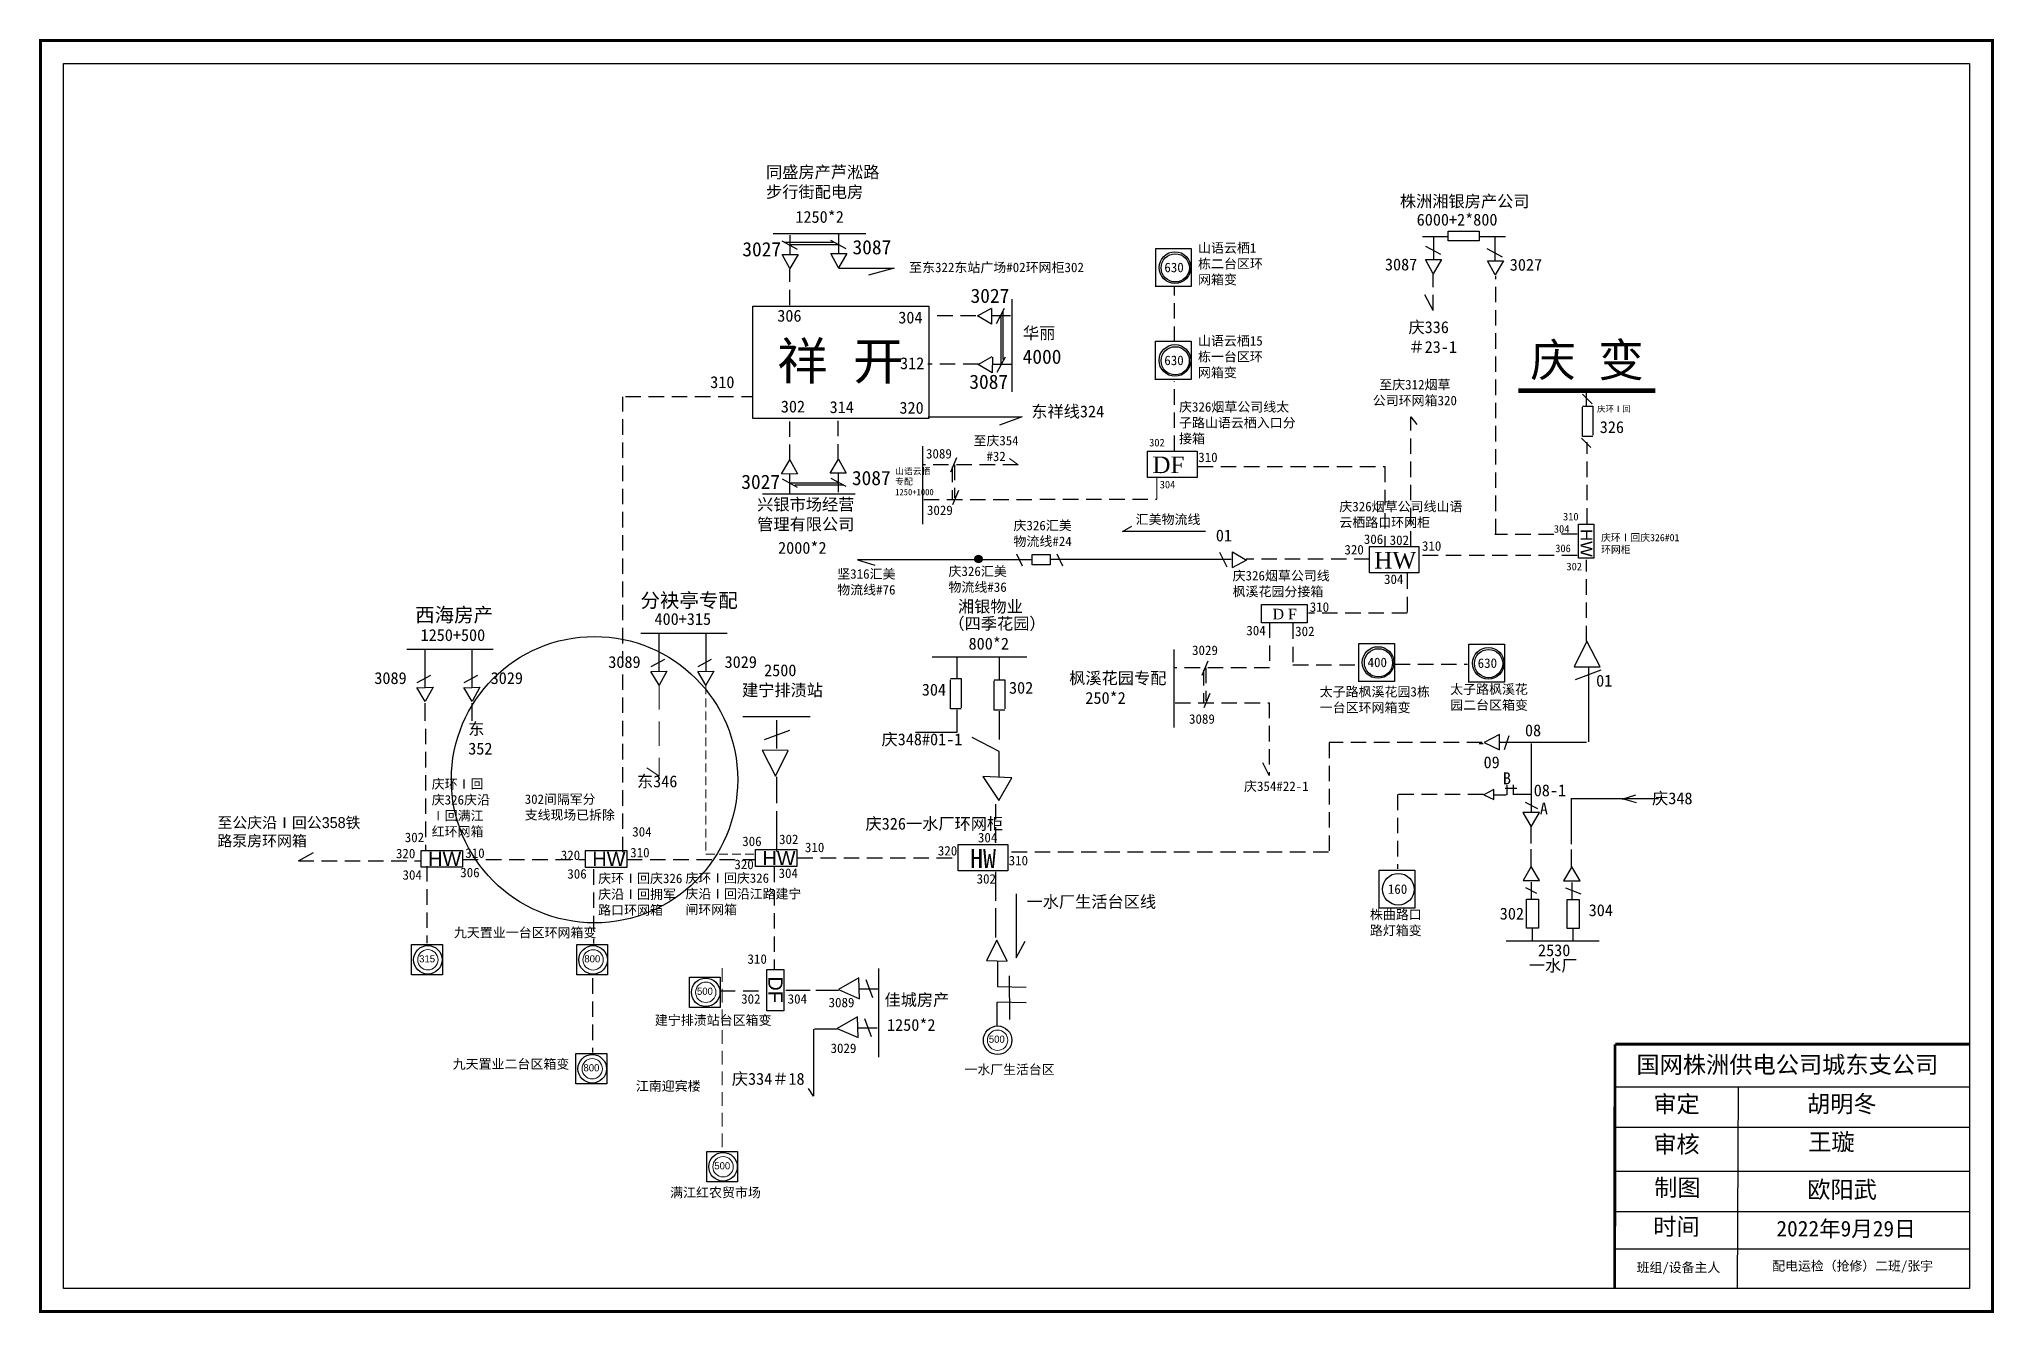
# Model space of a CAD drawing. Extents: x -277 to 344, y 0 to 405.
import ezdxf

# ---------------------------------------------------------------- set-up
doc = ezdxf.new("R2010")
doc.units = 0
doc.header["$LTSCALE"] = 0.774411
doc.linetypes.add('ACAD_ISO02W100', pattern=[15, 12, -3])
doc.linetypes.add('DASHED2', pattern=[9.525, 6.35, -3.175])
doc.layers.get('0').update_dxf_attribs({"linetype": 'CONTINUOUS'})
doc.layers.add('MiniCADLayer', color=7, linetype='CONTINUOUS', lineweight=20)
doc.styles.add('hztxt_txtstyle_0.00_0_0', font='simkai.ttf')
doc.styles.add('hztxt_txtstyle_1.50_0_0', font='', dxfattribs={"height": 1.5, "bigfont": 'hztxt.shx'})
doc.styles.add('KaiTi_txtstyle_3.00_0_0', font='simkai.ttf', dxfattribs={"height": 3})
doc.styles.add('KaiTi_txtstyle_4.53_0_0', font='simkai.ttf', dxfattribs={"height": 4.532875})
doc.styles.add('SimSun_txtstyle_2.00_0_0', font='', dxfattribs={"height": 2})
doc.styles.add('SimSun_txtstyle_2.42_0_0', font='', dxfattribs={"height": 2.417534})
doc.styles.add('SimSun_txtstyle_3.00_0_0', font='', dxfattribs={"height": 3})
doc.styles.add('SimSun_txtstyle_3.02_0_0', font='', dxfattribs={"height": 3.021917})
doc.styles.add('SimSun_txtstyle_3.78_0_0', font='', dxfattribs={"height": 3.777396})
doc.styles.add('SimSun_txtstyle_4.53_0_0', font='', dxfattribs={"height": 4.532875})
doc.styles.add('SimSun_txtstyle_5.41_0_0', font='', dxfattribs={"height": 5.414245})
doc.styles.add('SimSun_txtstyle_500.00_0_0500', font='simsun.ttc', dxfattribs={"height": 500})
doc.styles.get("Standard").update_dxf_attribs({"font": '', "height": 2.5})
doc.styles.add('字体', font='', dxfattribs={"height": 2.5})
doc.styles.add('宋体_txtstyle_3.00_0_0', font='SIMSUN.TTC', dxfattribs={"height": 3})
doc.styles.add('宋体_txtstyle_300.00_0_0300', font='SIMSUN.TTC', dxfattribs={"height": 300})
doc.styles.add('宋体_txtstyle_5.41_0_0', font='SIMSUN.TTC', dxfattribs={"height": 5.414245})
doc.styles.get('hztxt_txtstyle_1.50_0_0').set_extended_font_data('hztxt')
doc.styles.get('SimSun_txtstyle_2.00_0_0').set_extended_font_data('SimSun')
doc.styles.get('SimSun_txtstyle_2.42_0_0').set_extended_font_data('SimSun')
doc.styles.get('SimSun_txtstyle_3.00_0_0').set_extended_font_data('SimSun')
doc.styles.get('SimSun_txtstyle_3.02_0_0').set_extended_font_data('SimSun')
doc.styles.get('SimSun_txtstyle_3.78_0_0').set_extended_font_data('SimSun')
doc.styles.get('SimSun_txtstyle_4.53_0_0').set_extended_font_data('SimSun')
doc.styles.get('SimSun_txtstyle_5.41_0_0').set_extended_font_data('SimSun')
doc.styles.get('Standard').set_extended_font_data('SimSun')
doc.styles.get('字体').set_extended_font_data('SimSun')

msp = doc.modelspace()

# ---------------------------------------------------------------- hatches: boundary and pattern name
at = {"linetype": 'Continuous'}
h = msp.add_hatch(color=1, dxfattribs=at)
edge = h.paths.add_edge_path()
edge.add_arc((21.51, 239.47), 1.17, 0, 360)

# ---------------------------------------------------------------- linework, layer by layer
for p, q in [((-14.29, 342.88), (-43.81, 342.88)), ((-38.48, 342.41), (-38.48, 336.44)), ((-23.02, 342.66), (-23.02, 336.69)), ((170.85, 340.64), (170.85, 343.75)), ((170.89, 343.73), (180.78, 343.73)), ((180.78, 343.73), (180.78, 340.66)), ((-38.49, 331.87), (-40.95, 336.34)), ((-36.06, 337.9), (-40.88, 340.5)), ((-40.82, 336.36), (-35.84, 336.34)), ((-24.59, 340.08), (-40.19, 340.08)), ((-22.96, 339.4), (-38.57, 339.4)), ((-35.84, 336.34), (-38.49, 331.87)), ((-23.03, 332.12), (-25.49, 336.59)), ((-20.6, 338.15), (-25.42, 340.75)), ((-25.36, 336.61), (-20.38, 336.59)), ((-20.38, 336.59), (-23.03, 332.12)), ((170.85, 341.89), (162.76, 341.89)), ((168.59, 336.26), (163.77, 338.86)), ((166.27, 341.83), (166.27, 334.69)), ((180.78, 340.66), (170.89, 340.66)), ((189.17, 341.91), (181.08, 341.91)), ((188.15, 335.5), (183.34, 338.1)), ((185.75, 341.69), (185.75, 334.55)), ((-23, 331.99), (-5.44, 331.99)), ((-5.32, 331.99), (-13.49, 329.71)), ((166.12, 330.2), (163.65, 334.67)), ((163.79, 334.7), (168.77, 334.67)), ((168.77, 334.67), (166.12, 330.2)), ((185.88, 329.85), (183.41, 334.32)), ((183.55, 334.35), (188.53, 334.32)), ((188.53, 334.32), (185.88, 329.85)), ((166.1, 318.51), (163.52, 323.49)), ((21.2, 316.82), (25.67, 319.29)), ((25.7, 319.15), (25.67, 314.17)), ((27.23, 314.4), (29.84, 319.21)), ((29.41, 302.93), (29.41, 318.53)), ((32.22, 292.63), (32.22, 322.15)), ((25.67, 314.17), (21.2, 316.82)), ((31.74, 316.82), (25.77, 316.82)), ((28.74, 301.3), (28.74, 316.9)), ((21.45, 301.36), (25.92, 303.83)), ((25.92, 298.72), (21.45, 301.36)), ((25.95, 303.69), (25.92, 298.72)), ((31.99, 301.36), (26.02, 301.36)), ((27.48, 298.94), (30.09, 303.75)), ((216.64, 288.87), (213.65, 291.86)), ((5.47, 284.69), (34.99, 284.69)), ((28.3, 282.11), (35.48, 284.77)), ((159.05, 284.66), (160.96, 282.21)), ((216.31, 274.93), (213.32, 277.92)), ((-41.14, 266.52), (-38.49, 270.99)), ((-38.49, 270.99), (-36.02, 266.52)), ((-25.68, 266.77), (-23.03, 271.24)), ((-23.03, 271.24), (-20.57, 266.77)), ((-36.16, 266.49), (-41.14, 266.52)), ((-40.92, 264.96), (-36.1, 262.35)), ((-38.56, 263.7), (-22.95, 263.7)), ((-38.49, 260.45), (-38.49, 266.42)), ((-36.93, 263.02), (-21.32, 263.02)), ((-20.7, 266.74), (-25.68, 266.77)), ((-25.46, 265.21), (-20.64, 262.6)), ((-23.03, 260.7), (-23.03, 266.67)), ((-47.22, 260.22), (-17.71, 260.22)), ((67.37, 248.27), (70.31, 249.95)), ((93.74, 248.27), (67.37, 248.27)), ((38.43, 239.25), (-16.91, 239.25)), ((-16.91, 239.25), (-11.47, 237.52)), ((33.56, 241.16), (35.39, 237.34)), ((101.91, 239.3), (44.53, 239.3)), ((46.44, 241.16), (48.27, 237.34)), ((100.62, 236.84), (98.28, 241.53)), ((106.71, 239.13), (102.23, 236.68)), ((102.26, 241.8), (106.71, 239.13)), ((102.26, 236.74), (102.26, 241.8)), ((-85.89, 215.92), (-58.45, 215.92)), ((-80.05, 203.7), (-80.05, 215.59)), ((-65.14, 203.7), (-65.14, 215.59)), ((-160.29, 210.81), (-132.84, 210.81)), ((-154.45, 198.59), (-154.45, 210.48)), ((-139.54, 198.59), (-139.54, 210.48)), ((6.76, 208.39), (36.85, 208.39)), ((14.66, 208.39), (14.66, 201.25)), ((28.2, 200.87), (28.2, 208.39)), ((-80.06, 199.3), (-82.67, 203.69)), ((-82.61, 203.66), (-77.56, 203.85)), ((-77.56, 203.85), (-80.06, 199.3)), ((-65.15, 199.3), (-67.75, 203.69)), ((-67.7, 203.66), (-62.64, 203.85)), ((-62.64, 203.85), (-65.15, 199.3)), ((-154.46, 194.19), (-157.07, 198.58)), ((-157.01, 198.55), (-151.95, 198.74)), ((-151.95, 198.74), (-154.46, 194.19)), ((-154.45, 188.01), (-154.45, 193.63)), ((-139.55, 194.19), (-142.15, 198.58)), ((-142.1, 198.55), (-137.04, 198.74)), ((-137.04, 198.74), (-139.55, 194.19)), ((-139.54, 188.01), (-139.54, 193.63)), ((-31.98, 189.25), (-53.38, 189.25)), ((-42.68, 188.26), (-42.68, 179.24)), ((14.66, 191.48), (14.66, 184.33)), ((28.2, 182.08), (28.2, 191.1)), ((-38.57, 184.97), (-46.69, 181.93)), ((14.66, 184.33), (1.5, 184.33)), ((28.13, 178.24), (19.48, 182.75)), ((-47.33, 178.63), (-43.05, 170.45)), ((-39.06, 178.61), (-47.33, 178.63)), ((-43.05, 170.45), (-39.06, 178.61)), ((28.13, 170.34), (28.13, 178.24)), ((113.95, 170.6), (112, 174.64)), ((-42.68, 170.22), (-42.68, 161.87)), ((22.91, 170.26), (27.95, 162.7)), ((32.14, 169.84), (22.91, 170.26)), ((27.95, 162.7), (32.14, 169.84)), ((189.36, 164.4), (185.66, 164.4)), ((192.78, 166.47), (189, 166.47)), ((189.54, 167.64), (189.54, 164.49)), ((191.61, 167.64), (191.61, 164.49)), ((197.33, 164.62), (191.63, 164.62)), ((-42.68, 159.24), (-42.68, 146.46)), ((-194.76, 143.53), (-190.02, 146.09)), ((27.33, 118.21), (24.03, 111.74)), ((30.65, 111.61), (27.33, 118.21)), ((197.62, 121.87), (197.62, 118.07)), ((210.54, 121.75), (210.54, 117.95)), ((189.29, 118.07), (218.87, 118.07)), ((-16.56, 106.22), (-22.96, 102.53)), ((-16.31, 99.6), (-16.56, 106.22)), ((-14.36, 105.72), (-12.23, 99.97)), ((-10.32, 109.21), (-10.32, 81.03)), ((24.03, 111.74), (30.65, 111.61)), ((-39.79, 102.36), (-38.96, 102.36)), ((-38.96, 102.36), (-31.97, 102.36)), ((-30.17, 102.36), (-23.02, 102.36)), ((-22.96, 102.53), (-16.31, 99.6)), ((-16.48, 102.74), (-10.32, 102.74)), ((-16.98, 93.87), (-23.39, 90.19)), ((-16.74, 87.26), (-16.98, 93.87)), ((-14.78, 93.38), (-12.65, 87.63)), ((-30.94, 89.97), (-30.94, 68.61)), ((-30.59, 90.02), (-23.45, 90.02)), ((-23.39, 90.19), (-16.74, 87.26)), ((-16.91, 90.4), (-10.74, 90.4)), ((-30.94, 68.61), (-32.58, 71.04)), ((224.02, 71.62), (336.57, 71.62)), ((263.08, 71.6), (262.75, 7.46)), ((224.02, 58.8), (336.57, 58.8)), ((224.02, 44.81), (336.57, 44.81)), ((224.02, 31.99), (336.57, 31.99)), ((224.35, 20.14), (336.9, 20.14))]:
    msp.add_line(p, q, dxfattribs=at)
at = {"color": 0}
for p, q in [((77.87, 326.02), (77.87, 338.25)), ((77.87, 338.25), (89.16, 338.25)), ((89.16, 338.25), (89.16, 326.12)), ((89.16, 326.12), (77.87, 326.12)), ((77.85, 296.47), (77.85, 308.7)), ((77.85, 308.7), (89.14, 308.7)), ((89.14, 308.7), (89.14, 296.57)), ((89.14, 296.57), (77.85, 296.57)), ((142.5, 200.42), (142.5, 212.65)), ((142.5, 212.65), (153.79, 212.65)), ((153.79, 212.65), (153.79, 200.52)), ((177.51, 200.18), (177.51, 212.41)), ((177.51, 212.41), (188.81, 212.41)), ((188.81, 212.41), (188.81, 200.29)), ((153.79, 200.52), (142.5, 200.52)), ((188.81, 200.29), (177.51, 200.29)), ((148.94, 128.32), (148.94, 140.56)), ((148.94, 140.56), (160.24, 140.56)), ((160.24, 140.56), (160.24, 128.43)), ((160.24, 128.43), (148.94, 128.43))]:
    msp.add_line(p, q, dxfattribs=at)
at = {"linetype": 'DASHED2'}
for p, q in [((-38.52, 320.21), (-38.52, 331.73)), ((166.09, 318.55), (166.09, 330.07)), ((186.05, 247.35), (186.04, 329.56)), ((20.71, 316.83), (5.58, 316.83)), ((21.52, 301.39), (5.41, 301.39)), ((-90.77, 291.13), (-50.29, 291.13)), ((-38.47, 270.92), (-38.47, 283.75)), ((-23.1, 271.11), (-23.1, 283.99)), ((-82.57, 205.3), (-77.97, 207.82)), ((-67.66, 205.3), (-63.06, 207.82)), ((-156.97, 200.2), (-152.37, 202.71)), ((-142.05, 200.2), (-137.46, 202.71)), ((-194.76, 143.53), (-156, 143.53)), ((-142.52, 143.94), (-103.76, 143.94)), ((-90.31, 143.91), (-49.52, 143.91)), ((-36.07, 144.39), (15.03, 144.39)), ((-60.74, 102.16), (-46.06, 102.16))]:
    msp.add_line(p, q, dxfattribs=at)
at = {"color": 0, "linetype": 'DASHED2'}
for p, q in [((83.84, 308.54), (83.84, 326.26)), ((83.81, 273.78), (83.81, 295.99)), ((-91.62, 146.24), (-91.62, 291.05)), ((159.05, 243.41), (159.05, 284.66)), ((215.14, 250.77), (215.14, 276.6)), ((34.16, 269.42), (3.95, 269.42)), ((14.53, 271.6), (12.55, 266.89)), ((13.14, 268.78), (13.14, 258.25)), ((13.92, 269.47), (13.92, 258.94)), ((91.19, 268.84), (150.74, 268.84)), ((150.74, 268.84), (150.74, 243.57)), ((15.13, 261.25), (13.15, 256.54)), ((4.1, 258.36), (78.26, 258.54)), ((211.89, 247.34), (185.78, 247.24)), ((145.94, 239.41), (106.63, 239.41)), ((211.94, 240.57), (161.9, 240.57)), ((214.91, 213.35), (214.91, 239.18)), ((157.85, 234.86), (157.85, 222.26)), ((114.1, 219.34), (114.1, 204.84)), ((121.54, 218.96), (121.54, 205.81)), ((157.85, 222.26), (126.49, 222.26)), ((94.46, 207.01), (92.49, 202.3)), ((121.54, 205.81), (142.48, 205.81)), ((153.89, 205.99), (177.04, 205.99)), ((114.1, 204.84), (83.88, 204.84)), ((93.08, 204.2), (93.08, 193.67)), ((93.85, 204.89), (93.85, 194.36)), ((84.03, 193.77), (113.95, 193.77)), ((95.06, 196.66), (93.09, 191.95)), ((113.95, 193.77), (113.95, 170.6)), ((181.72, 181.09), (133.07, 181.09)), ((133.07, 181.09), (133.07, 146.12)), ((27.03, 149.22), (27.03, 163.79)), ((182.11, 164.55), (154.79, 164.55)), ((154.79, 164.55), (154.79, 140.95)), ((132.86, 146.19), (30.57, 146.19)), ((-100.94, 140.78), (-100.94, 117.18)), ((-101.22, 106.14), (-101.22, 82.53))]:
    msp.add_line(p, q, dxfattribs=at)
at = {"linetype": 'ACAD_ISO02W100'}
msp.add_line((214.92, 288.12), (214.92, 292.79), dxfattribs=at)
at = {"color": 0, "linetype": 'ByBlock'}
for p, q in [((3.72, 275.32), (3.72, 250.5)), ((83.65, 210.73), (83.65, 185.91))]:
    msp.add_line(p, q, dxfattribs=at)
at = {"color": 7, "linetype": 'Continuous', "lineweight": 0, "ltscale": 1.486582}
for p, q in [((34.16, 269.42), (31.58, 269.42)), ((78.26, 258.54), (78.26, 265.4))]:
    msp.add_line(p, q, dxfattribs=at)
at = {"color": 12, "linetype": 'Continuous', "lineweight": 0, "ltscale": 1.486582, "true_color": 0xc00000}
msp.add_line((78.26, 258.54), (78.26, 258.54), dxfattribs=at)
at = {"color": 0, "linetype": 'Continuous'}
for p, q in [((214.99, 213.3), (211, 205.14)), ((219.27, 205.13), (214.99, 213.3)), ((211, 205.14), (219.27, 205.13)), ((211.4, 201.14), (219.52, 204.18)), ((215.66, 181.32), (215.63, 204.98)), ((182.01, 180.72), (180.76, 180.72)), ((187.26, 183.66), (182.38, 181.11)), ((182.38, 181.11), (187.25, 178.73)), ((187.25, 178.73), (187.26, 183.66)), ((187.27, 181.18), (214.87, 181.18)), ((190.21, 183.24), (188.74, 178.83)), ((197.29, 180.76), (197.29, 158.98)), ((185.45, 166.2), (182.25, 164.52)), ((182.25, 164.52), (185.44, 162.96)), ((185.44, 162.96), (185.45, 166.2)), ((195.4, 162.14), (199.27, 160.14)), ((210.04, 163.46), (210.04, 148.82)), ((210.06, 163.26), (237.81, 163.26)), ((226.19, 163.14), (230.57, 164.51)), ((226.19, 163.26), (230.7, 162.01)), ((197.13, 154.28), (197.13, 148.95)), ((197.13, 147.17), (197.13, 141.58)), ((210.04, 147.04), (210.04, 141.45)), ((195.52, 135.02), (199.02, 133.15)), ((197.38, 131.42), (197.38, 136.75)), ((208.19, 134.9), (213.06, 133.02)), ((210.29, 131.29), (210.29, 136.63))]:
    msp.add_line(p, q, dxfattribs=at)
at = {"color": 7, "linetype": 'DASHED2'}
for p, q in [((-154.32, 185.47), (-154.32, 146.82)), ((-153.94, 141.83), (-153.94, 117.3)), ((-43.45, 141.58), (-43.45, 108.67))]:
    msp.add_line(p, q, dxfattribs=at)
at = {"linetype": 'ACAD_ISO02W100', "lineweight": -3}
msp.add_line((26.93, 140.03), (26.93, 118.02), dxfattribs=at)
at = {"linetype": 'Continuous', "lineweight": -3}
for p, q in [((33.48, 132.94), (33.48, 112.64)), ((33.48, 112.64), (36.32, 117.9)), ((27.52, 111.49), (27.52, 103.51)), ((31.26, 106.91), (31.43, 92.99)), ((27.52, 103.51), (36.69, 103.34)), ((27.39, 98.51), (27.39, 91.16)), ((27.52, 98.59), (36.69, 98.42))]:
    msp.add_line(p, q, dxfattribs=at)
at = {"linetype": 'Continuous', "const_width": 0.902}
msp.add_lwpolyline([(-276.79, 404.36), (344, 404.36), (344, 0.16), (-276.79, 0.16)], close=True, dxfattribs=at)
at = {"linetype": 'Continuous'}
for points in [[(-269.49, 397.06), (336.7, 397.06), (336.7, 7.46), (-269.49, 7.46)], [(-50.29, 319.84), (5.68, 319.84), (5.68, 284.2), (-50.29, 284.2)], [(38.56, 240.94), (44.27, 240.94), (44.27, 237.59), (38.56, 237.59)], [(111.53, 225.01), (126, 225.01), (126, 219.15), (111.53, 219.15)], [(-155.71, 146.82), (-142.55, 146.82), (-142.55, 141.45), (-155.71, 141.45)], [(-103.49, 146.78), (-90.33, 146.78), (-90.33, 141.41), (-103.49, 141.41)], [(-49.4, 147.04), (-36.24, 147.04), (-36.24, 141.67), (-49.4, 141.67)], [(-158.76, 116.85), (-148.98, 116.85), (-148.98, 107.22), (-158.76, 107.22)], [(-106.21, 116.84), (-96.44, 116.84), (-96.44, 107.21), (-106.21, 107.21)], [(-70.39, 106.52), (-60.62, 106.52), (-60.62, 96.88), (-70.39, 96.88)], [(-40.39, 108.93), (-40.39, 95.77), (-45.76, 95.77), (-45.76, 108.93)], [(-106.49, 82.2), (-96.72, 82.2), (-96.72, 72.56), (-106.49, 72.56)], [(-64.88, 51.03), (-55.11, 51.03), (-55.11, 41.4), (-64.88, 41.4)]]:
    msp.add_lwpolyline(points, close=True, dxfattribs=at)
for points, const_width in [([(236.75, 293.02), (193.2, 292.99)], 1.51), ([(223.95, 85.16), (223.84, 7.46)], 0.902), ([(224.02, 85.16), (336.57, 85.16)], 0.902)]:
    msp.add_lwpolyline(points, dxfattribs=dict(at, const_width=const_width))
at = {"linetype": 'ACAD_ISO02W100'}
for points in [[(216.93, 278.46), (213.59, 278.46), (213.59, 288.12), (216.93, 288.12)], [(15.96, 191.78), (12.62, 191.78), (12.62, 201.45), (15.96, 201.45)], [(29.88, 191.41), (26.54, 191.41), (26.54, 201.08), (29.88, 201.08)]]:
    msp.add_lwpolyline(points, close=True, dxfattribs=at)
at = {"color": 0}
for points in [[(75.27, 273.79), (91.02, 273.79), (91.02, 265.4), (75.27, 265.4)], [(145.83, 243.45), (161.59, 243.45), (161.59, 235.07), (145.83, 235.07)], [(197.29, 154.27), (199.91, 158.8), (194.67, 158.8)], [(15.06, 148.71), (30.81, 148.71), (30.81, 140.33), (15.06, 140.33)], [(197.31, 141.73), (194.69, 137.19), (199.92, 137.19)], [(210.22, 141.6), (207.6, 137.07), (212.84, 137.07)]]:
    msp.add_lwpolyline(points, close=True, dxfattribs=at)
at = {"color": 7, "linetype": 'Continuous', "lineweight": 0, "ltscale": 1.486582}
msp.add_lwpolyline([(34.16, 269.42), (31.43, 271.47)], dxfattribs=at)
at = {"color": 7, "linetype": 'Continuous'}
msp.add_lwpolyline([(217.22, 239.72), (212.38, 239.72), (212.38, 250.55), (217.22, 250.55)], close=True, dxfattribs=at)
at = {"color": 7, "linetype": 'DASHED2', "lineweight": 0, "ltscale": 1.561332}
msp.add_lwpolyline([(-80.06, 199.3), (-80.06, 170.46), (-84.01, 173.11)], dxfattribs=at)
at = {"color": 7, "linetype": 'DASHED2', "lineweight": 0, "ltscale": 0.562079}
msp.add_lwpolyline([(-65.15, 199.3), (-65.15, 145.64), (-49.4, 145.64)], dxfattribs=at)
at = {"color": 0, "linetype": 'Continuous'}
for points in [[(195.81, 122.06), (195.81, 131.34), (199.62, 131.34), (199.62, 122.06)], [(208.72, 121.94), (208.72, 131.21), (212.54, 131.21), (212.54, 121.94)]]:
    msp.add_lwpolyline(points, close=True, dxfattribs=at)
at = {"color": 0}
for centre, radius in [((84, 332.16), 5.03), ((84.1, 332.06), 4.49), ((83.97, 302.61), 5.03), ((84.08, 302.51), 4.49), ((148.62, 206.56), 5.03), ((148.73, 206.46), 4.49), ((183.64, 206.32), 5.03), ((183.75, 206.22), 4.49), ((155.07, 134.46), 5.03)]:
    msp.add_circle(centre, radius, dxfattribs=at)
at = {"color": 1, "linetype": 'Continuous'}
msp.add_circle((21.51, 239.47), 1.17, dxfattribs=at)
at = {"color": 1, "linetype": 'Continuous', "lineweight": -3}
msp.add_circle((-100.59, 169.29), 45.54, dxfattribs=at)
for centre in [(-153.6, 112.01), (-101.05, 111.99), (-65.23, 101.67), (27.59, 86.43), (-101.33, 77.35), (-59.72, 46.19)]:
    msp.add_circle(centre, 4.53)
at = {"layer": 'MiniCADLayer', "color": 7, "linetype": 'DASHED2', "ltscale": 0.890519}
msp.add_line((-59.99, 109.35), (-59.99, 51.03), dxfattribs=at)
at = {"layer": 'MiniCADLayer', "color": 7, "linetype": 'ByBlock', "ltscale": 1.211541}
for centre in [(-153.6, 112.01), (-101.05, 111.99), (-65.23, 101.67), (27.59, 86.43), (-101.33, 77.35), (-59.72, 46.19)]:
    msp.add_circle(centre, 3.24, dxfattribs=at)

# ---------------------------------------------------------------- texts
at = {"color": 0, "style": 'hztxt_txtstyle_0.00_0_0'}
msp.add_text('至东322东站广场#02环网柜302', height=3.0219, dxfattribs=at).set_placement((-0.55, 330.7))
at = {"linetype": 'Continuous'}
for s, p in [('306', (-42.48, 314.95)), ('304', (-4, 314.38)), ('312', (-3.43, 299.84)), ('310', (-63.8, 293.83)), ('302', (-41.34, 286.07)), ('314', (-25.83, 285.88)), ('320', (-3.62, 285.68)), ('01', (97, 245.07))]:
    msp.add_text(s, height=3.777, dxfattribs=at).set_placement(p)
at = {"linetype": 'Continuous', "style": '字体'}
msp.add_text('祥 开', height=11.794, dxfattribs=at).set_placement((-42.52, 296.57))
for s, p in [('800*2', (18.37, 210.67)), ('2500', (-46.66, 202.19))]:
    msp.add_text(s, height=3.777).set_placement(p)
at = {"color": 7, "attachment_point": 1}
for s, insert, char_height, width, style in [('同盛房产芦淞路\\P步行街配电房', (-46.05, 364.41), 3.777, 45.4179, '字体'), ('1250*2', (-36.72, 350.16), 3.777, 31.622, '字体'), ('华丽', (35.65, 313.24), 3.777, 31.622, '字体'), ('东祥线324', (38.31, 288.29), 3.777, 31.622, '字体'), ('庆326烟草公司线太子路山语云栖入口分接箱', (85.3, 289.36), 3.0219, 38.9356, 'SimSun_txtstyle_3.02_0_0'), ('{\\fKaiTi_GB2312|b0|i0|c134|p49;304}', (79.17, 264.35), 2.4175, 22.5621, 'SimSun_txtstyle_2.42_0_0'), ('兴银市场经营管理有限公司', (-48.87, 258.71), 3.7774, 31.622, '字体'), ('2000*2', (-42.22, 244.92), 3.777, 31.622, '字体'), ('湘银物业', (15, 226.26), 3.777, 21.3784, '字体'), ('（四季花园）', (11.95, 220.82), 3.777, 40.2326, '字体'), ('304', (3.49, 199.81), 3.777, 59.3951, '字体'), ('302', (31.22, 200.41), 3.777, 59.3951, '字体'), ('佳城房产', (-8.37, 101.16), 3.777, 59.3951, '字体'), ('1250*2', (-7.57, 93.18), 3.777, 59.3951, '字体'), ('一水厂生活台区', (17.08, 78.63), 3, 59.3951, '字体')]:
    msp.add_mtext(s, dxfattribs=dict(at, insert=insert, char_height=char_height, width=width, style=style))
at = {"linetype": 'Continuous', "attachment_point": 1}
for s, insert, char_height, width, style in [('株洲湘银房产公司', (155.54, 355.13), 3.777, 81.88, '字体'), ('6000+2*800', (160.88, 349.28), 3.777, 81.88, '字体'), ('庆336＃23-1', (158.26, 315.09), 3.777, 16.7466, '字体'), ('庆 变', (197.02, 308.05), 10.577, 41.5446, '字体'), ('庆环Ⅰ回', (218.25, 288.16), 1.912, 11.0373, '字体'), ('西海房产', (-157.62, 223.97), 4.533, 40.7418, '字体'), ('分袂亭专配', (-85.96, 228.58), 4.533, 40.7418, 'SimSun_txtstyle_4.53_0_0'), ('400+315', (-81.52, 222.28), 3.777, 12.0061, 'SimSun_txtstyle_3.78_0_0'), ('庆348', (235.74, 165.25), 3.777, 34.2681, '字体'), ('{\\fSimSun|b0|i0|c134|p2;\\H0.6667x;302}', (-160.95, 152.45), 4.5329, 43.8258, 'hztxt_txtstyle_0.00_0_0'), ('{\\fSimSun|b0|i0|c134|p2;\\H0.6667x;304}', (-88.6, 154.24), 4.5329, 43.8258, 'hztxt_txtstyle_0.00_0_0'), ('{\\fSimSun|b0|i0|c134|p2;\\H0.6667x;306}', (-53.62, 151.2), 4.5329, 43.8258, 'KaiTi_txtstyle_4.53_0_0'), ('{\\fSimSun|b0|i0|c134|p2;\\H0.6667x;302}', (-41.91, 151.83), 4.5329, 43.8258, 'hztxt_txtstyle_0.00_0_0'), ('{\\fSimSun|b0|i0|c134|p2;\\H0.6667x;310}', (-33.68, 149.27), 4.5329, 43.8258, 'hztxt_txtstyle_0.00_0_0'), ('{\\fSimSun|b0|i0|c134|p2;\\H0.6667x;320}', (-163.75, 147.32), 4.5329, 43.8258, 'hztxt_txtstyle_0.00_0_0'), ('{\\fArial|b0|i0|c0|p32;HW}', (-153.51, 146.42), 4.5329, 43.8258, 'hztxt_txtstyle_0.00_0_0'), ('{\\fSimSun|b0|i0|c134|p2;\\H0.6667x;310}', (-141.7, 147.45), 4.5329, 43.8258, 'hztxt_txtstyle_0.00_0_0'), ('{\\fSimSun|b0|i0|c134|p2;\\H0.6667x;320}', (-111.33, 146.77), 4.5329, 43.8258, 'hztxt_txtstyle_0.00_0_0'), ('{\\fArial|b0|i0|c0|p32;HW}', (-101.29, 146.39), 4.5329, 43.8258, 'hztxt_txtstyle_0.00_0_0'), ('{\\fSimSun|b0|i0|c134|p2;\\H0.6667x;310}', (-89.25, 147.61), 4.5329, 43.8258, 'hztxt_txtstyle_0.00_0_0'), ('{\\fSimSun|b0|i0|c134|p2;\\H0.6667x;320}', (-56.12, 143.86), 4.5329, 43.8258, 'hztxt_txtstyle_0.00_0_0'), ('{\\fArial|b0|i0|c0|p32;HW}', (-47.2, 146.64), 4.5329, 43.8258, 'hztxt_txtstyle_0.00_0_0'), ('{\\fSimSun|b0|i0|c134|p2;\\H0.6667x;304}', (-161.66, 140.51), 4.5329, 43.8258, 'hztxt_txtstyle_0.00_0_0'), ('{\\fSimSun|b0|i0|c134|p2;\\H0.6667x;306}', (-143.3, 141.29), 4.5329, 43.8258, 'hztxt_txtstyle_0.00_0_0'), ('{\\fSimSun|b0|i0|c134|p2;\\H0.6667x;306}', (-109.25, 140.84), 4.5329, 43.8258, 'hztxt_txtstyle_0.00_0_0'), ('{\\fSimSun|b0|i0|c134|p2;\\H0.6667x;304}', (-42.06, 141.05), 4.5329, 43.8258, 'hztxt_txtstyle_0.00_0_0'), ('九天置业一台区环网箱变', (-145.32, 122.17), 3.0219, 46.505, '字体'), ('315', (-156.37, 113.46), 2.266, 12.0092, 'hztxt_txtstyle_1.50_0_0'), ('800', (-103.83, 113.45), 2.266, 12.0092, 'hztxt_txtstyle_1.50_0_0'), ('{\\fSimSun|b0|i0|c134|p2;\\H0.6667x;310}', (-51.94, 113.76), 4.5329, 43.8258, 'hztxt_txtstyle_0.00_0_0'), ('一水厂', (196.57, 112.08), 3.777, 34.2681, '字体'), ('2530', (199.47, 116.93), 3.777, 34.2681, '字体'), ('500', (-68.01, 103.13), 2.266, 12.0092, 'hztxt_txtstyle_1.50_0_0'), ('{\\fSimSun|b0|i0|c134|p2;\\H0.6667x;302}', (-53.96, 101.07), 4.5329, 43.8258, 'hztxt_txtstyle_0.00_0_0'), ('{\\fSimSun|b0|i0|c134|p2;\\H0.6667x;304}', (-39.17, 101.07), 4.5329, 43.8258, 'hztxt_txtstyle_0.00_0_0'), ('{\\fSimSun|b0|i0|c134|p2;\\H0.6667x;3089}', (-26.16, 99.95), 4.5329, 43.8258, 'hztxt_txtstyle_0.00_0_0'), ('建宁排渍站台区箱变', (-81.4, 94.33), 3.022, 46.505, '字体'), ('500', (24.81, 87.89), 2.266, 12.0092, 'hztxt_txtstyle_1.50_0_0'), ('九天置业二台区箱变', (-145.71, 80.38), 3.022, 46.505, '字体'), ('{\\fSimSun|b0|i0|c134|p2;\\H0.6667x;3029}', (-25.53, 85.39), 4.5329, 43.8258, 'hztxt_txtstyle_0.00_0_0'), ('国网株洲供电公司城东支公司', (230.76, 81.38), 5.4142, 148.0217, '宋体_txtstyle_5.41_0_0'), ('800', (-104.11, 78.81), 2.266, 12.0092, 'hztxt_txtstyle_1.50_0_0'), ('江南迎宾楼', (-87.46, 73.39), 3.022, 46.505, '字体'), ('审定', (236.11, 68.81), 5.414, 42.3421, '字体'), ('胡明冬', (285, 68.9), 5.414, 42.3421, 'SimSun_txtstyle_5.41_0_0'), ('审核', (236.11, 56.06), 5.414, 42.3421, '字体'), ('王璇', (285.39, 56.8), 5.414, 59.654, '字体'), ('500', (-62.5, 47.64), 2.266, 12.0092, 'hztxt_txtstyle_1.50_0_0'), ('满江红农贸市场', (-76.56, 39.51), 3.022, 46.505, '字体'), ('制图', (236.4, 42.3), 5.414, 42.3421, '字体'), ('欧阳武', (285.08, 41.65), 5.414, 42.3421, 'SimSun_txtstyle_5.41_0_0'), ('时间', (236.11, 29.88), 5.414, 42.3421, '字体')]:
    msp.add_mtext(s, dxfattribs=dict(at, insert=insert, char_height=char_height, width=width, style=style))
for s, insert, char_height, width in [('3027', (-53.59, 340.26), 4.533, 10.2541), ('3087', (-18.55, 340.9), 4.533, 10.2541), ('3087', (150.78, 335.03), 3.777, 14.8062), ('3027', (190.49, 334.93), 3.777, 14.8062), ('3027', (18.99, 325.45), 4.533, 10.2541), ('4000', (35.56, 306.08), 4.533, 10.2541), ('3087', (18.6, 298.11), 4.533, 10.2541), ('326', (219.1, 283.31), 3.777, 8.5451), ('3087', (-18.74, 267.5), 4.533, 10.2541), ('3027', (-53.92, 266.28), 4.533, 10.2541), ('1250+500', (-155.92, 217.17), 3.777, 12.0061), ('3089', (-96.22, 208.6), 3.777, 12.0061), ('3029', (-59.23, 208.6), 3.777, 12.0061), ('3089', (-170.62, 203.49), 3.777, 12.0061), ('3029', (-133.63, 203.49), 3.777, 12.0061), ('东352', (-140.76, 187.36), 3.777, 12.0061)]:
    msp.add_mtext(s, dxfattribs=dict(at, insert=insert, char_height=char_height, width=width))
at = {"color": 0, "attachment_point": 1}
for s, insert, char_height, width, style in [('{\\fSimSun|b0|i0|c134|p32;山语云栖1栋二台区环网箱变}', (91.34, 339.92), 3.0219, 22.4774, 'hztxt_txtstyle_0.00_0_0'), ('630', (80.63, 333.71), 3.022, 6.5124, 'hztxt_txtstyle_0.00_0_0'), ('{\\fSimSun|b0|i0|c134|p32;山语云栖15栋一台区环网箱变}', (91.32, 310.37), 3.0219, 22.4774, 'hztxt_txtstyle_0.00_0_0'), ('630', (80.61, 304.16), 3.022, 6.5124, 'hztxt_txtstyle_0.00_0_0'), ('{\\fTimes New Roman|b0|i0|c186|p18;DF}', (76.82, 272.07), 5.2884, 41.8971, '字体'), ('310', (91.4, 273.32), 3.022, 41.8971, '字体'), ('庆326烟草公司线山语云栖路口环网柜', (136.28, 257.68), 3.0219, 39.1591, '字体'), ('320', (137.89, 243.95), 3.022, 41.8971, '字体'), ('306', (144.07, 247.28), 3.022, 41.8971, '字体'), ('302', (152.28, 246.98), 3.022, 41.8971, '字体'), ('310', (162.55, 245.12), 3.022, 41.8971, '字体'), ('{\\C256;庆环Ⅰ回}庆326#01环网柜', (219.53, 247.42), 2.284, 25.3326, '字体'), ('{\\fTimes New Roman|b0|i0|c186|p18;HW}', (147.39, 241.73), 5.2884, 41.8971, '字体'), ('庆326烟草公司线枫溪花园分接箱', (102.33, 235.68), 3.0219, 34.4497, '字体'), ('304', (150.49, 234.54), 3.022, 41.8971, '字体'), ('310', (126.86, 225.71), 3.022, 41.8971, '字体'), ('304', (106.7, 218.24), 3.022, 41.8971, '字体'), ('{\\fTimes New Roman|b0|i0|c186|p18;D F}', (115.04, 223.64), 3.346, 26.5087, '字体'), ('302', (122.23, 217.98), 3.022, 41.8971, '字体'), ('400', (145.26, 208.11), 3.022, 6.5124, 'hztxt_txtstyle_0.00_0_0'), ('630', (180.28, 207.87), 3.022, 6.5124, 'hztxt_txtstyle_0.00_0_0'), ('太子路枫溪花园3栋\\P一台区环网箱变', (130.03, 198.77), 3.022, 36.952, '字体'), ('太子路枫溪花园二台区箱变', (171.53, 199.58), 3.0219, 27.0998, '字体'), ('庆354#22-1', (105.96, 168.71), 3.022, 36.952, '字体'), ('庆326一水厂环网柜', (-14.41, 157.18), 3.777, 41.8971, '字体'), ('304', (21.34, 152.37), 3.022, 41.8971, '字体'), ('320', (8.6, 148.2), 3.022, 41.8971, '字体'), ('{\\fFangSong_GB2312|b0|i0|c134|p49;HW}', (18.85, 147.26), 6.0438, 41.8971, '字体'), ('310', (31.11, 145.09), 3.022, 41.8971, '字体'), ('302', (20.92, 139.27), 3.022, 41.8971, '字体'), ('一水厂生活台区线', (36.79, 132.37), 3.777, 46.4224, '字体'), ('160', (151.71, 136.01), 3.022, 6.5124, 'hztxt_txtstyle_0.00_0_0'), ('株曲路口路灯箱变', (145.98, 127.9), 3.022, 20.1725, '字体'), ('庆334＃18', (-56.93, 76.04), 3.777, 59.3951, '字体')]:
    msp.add_mtext(s, dxfattribs=dict(at, insert=insert, char_height=char_height, width=width, style=style))
at = {"color": 0, "linetype": 'Continuous', "attachment_point": 5, "style": '字体'}
for s, insert, char_height, width in [('至庆312烟草\\P公司环网箱320', (160.29, 292.24), 3.022, 34.8798), ('庆326汇美物流线#24', (41.91, 247.45), 3.0219, 21.6956), ('汇美物流线', (81.81, 251.92), 3.022, 55.0422)]:
    msp.add_mtext(s, dxfattribs=dict(at, insert=insert, char_height=char_height, width=width))
at = {"char_height": 3.022, "width": 22.5878, "attachment_point": 1}
for s, insert in [('3089', (4.82, 274.47)), ('3029', (5.12, 256.48)), ('3029', (89.44, 211.96)), ('3089', (88.47, 190.1))]:
    msp.add_mtext(s, dxfattribs=dict(at, insert=insert))
at = {"color": 7, "linetype": 'Continuous', "insert": (27.12, 274.59), "char_height": 3, "width": 34.8798, "attachment_point": 5, "style": 'SimSun_txtstyle_3.00_0_0'}
msp.add_mtext('至庆354\\P#32', dxfattribs=at)
at = {"color": 7, "char_height": 2.4175, "width": 22.5621, "attachment_point": 1}
for s, insert in [('{\\fKaiTi_GB2312|b0|i0|c134|p49;302}', (75.8, 277.69)), ('{\\fKaiTi_GB2312|b0|i0|c134|p49;304}', (204.51, 250.26)), ('{\\fKaiTi_GB2312|b0|i0|c134|p49;310}', (207.43, 254.16)), ('{\\fKaiTi_GB2312|b0|i0|c134|p49;306}', (204.95, 244.07)), ('{\\fKaiTi_GB2312|b0|i0|c134|p49;302}', (208.52, 238.29))]:
    msp.add_mtext(s, dxfattribs=dict(at, insert=insert))
at = {"attachment_point": 1}
for s, insert, char_height, width, style in [('山语云栖^M^J专配^M^J1250+1000', (-4.97, 268.42), 2, 24.9269, 'SimSun_txtstyle_2.00_0_0'), ('建宁排渍站', (-53.68, 199.67), 3.777, 62.9976, '字体'), ('枫溪花园专配\\P  250*2', (50.37, 203.48), 3.777, 44.3024, '字体'), ('庆348#01-1', (-9.32, 184.01), 3.777, 35.5363, '字体'), ('{\\fSimSun|b0|i0|c134|p2;庆环Ⅰ回庆326庆沿Ⅰ回满江红环网箱}', (-152.38, 169.44), 3.0219, 20.4712, 'hztxt_txtstyle_0.00_0_0'), ('东346', (-87.1, 170.65), 3.777, 35.5363, 'SimSun_txtstyle_3.78_0_0'), ('{\\fSimSun|b0|i0|c134|p2;至公庆沿Ⅰ回公\\fMS PGothic|b0|i0|c128|p34;358\\fSimSun|b0|i0|c134|p2;铁路泵房环网箱}', (-220.53, 157.37), 3.4752, 47.4974, 'hztxt_txtstyle_0.00_0_0'), ('{\\fSimSun|b0|i0|c134|p2;庆环Ⅰ回庆326\\P庆沿Ⅰ回拥军\\P路口环网箱}', (-99.44, 139.42), 3.0219, 41.1808, 'hztxt_txtstyle_0.00_0_0'), ('庆环Ⅰ回庆326^M^J庆沿Ⅰ回沿江路建宁闸环网箱', (-71.67, 139.5), 3, 38.9483, 'KaiTi_txtstyle_3.00_0_0')]:
    msp.add_mtext(s, dxfattribs=dict(at, insert=insert, char_height=char_height, width=width, style=style))
at = {"color": 0, "insert": (216.76, 248.97), "char_height": 3.1367, "width": 6.5976, "attachment_point": 1, "rotation": 270}
msp.add_mtext('{\\fArial|b0|i0|c0|p32;\\H1.204x;HW}', dxfattribs=at)
at = {"color": 1, "linetype": 'Continuous', "char_height": 3.0219, "width": 19.6039, "attachment_point": 5, "style": '字体'}
for s, insert in [('{\\C0;坚316汇美物流线#76}', (-14.14, 232.04)), ('{\\C256;庆326汇美物流线#36}', (21.24, 232.89))]:
    msp.add_mtext(s, dxfattribs=dict(at, insert=insert))
at = {"color": 0, "linetype": 'Continuous', "attachment_point": 1}
for s, insert, char_height, width in [('01', (217.95, 202.66), 3.777, 11.5056), ('08', (195.32, 186.87), 3.777, 11.1847), ('09', (182.15, 176.71), 3.777, 11.1847), ('B', (188.3, 171.62), 3.78, 11.1847), ('08-1', (198.11, 167.78), 3.777, 11.1847), ('A', (200.04, 162.03), 3.78, 11.1847), ('302', (187.3, 128.58), 3.777, 11.1847), ('304', (215.58, 129.67), 3.777, 11.1847)]:
    msp.add_mtext(s, dxfattribs=dict(at, insert=insert, char_height=char_height, width=width))
at = {"color": 1, "linetype": 'Continuous', "lineweight": 0, "ltscale": 1.138947, "true_color": 0xff0000, "insert": (-122.78, 164.6), "char_height": 3, "attachment_point": 1, "style": '宋体_txtstyle_300.00_0_0300'}
msp.add_mtext('302间隔军分^M^J支线现场已拆除', dxfattribs=at)
at = {"linetype": 'Continuous', "insert": (-40.78, 106.73), "char_height": 4.5329, "width": 43.8258, "attachment_point": 1, "rotation": 270, "style": 'hztxt_txtstyle_0.00_0_0'}
msp.add_mtext('{\\fArial|b0|i0|c0|p32;DF}', dxfattribs=at)
at = {"color": 7, "linetype": 'Continuous', "lineweight": 0, "ltscale": 1.80975, "insert": (275.27, 29.02), "char_height": 5, "attachment_point": 1, "style": 'SimSun_txtstyle_500.00_0_0500'}
msp.add_mtext('2022年9月29日', dxfattribs=at)
at = {"color": 7, "linetype": 'Continuous', "lineweight": 0, "ltscale": 0.930941, "char_height": 3, "attachment_point": 1}
for s, insert, style in [('班组/设备主人', (230.83, 15.67), '宋体_txtstyle_3.00_0_0'), ('配电运检（抢修）二班/张宇', (273.96, 16.16), '宋体_txtstyle_300.00_0_0300')]:
    msp.add_mtext(s, dxfattribs=dict(at, insert=insert, style=style))

doc.saveas('drawing.dxf')
